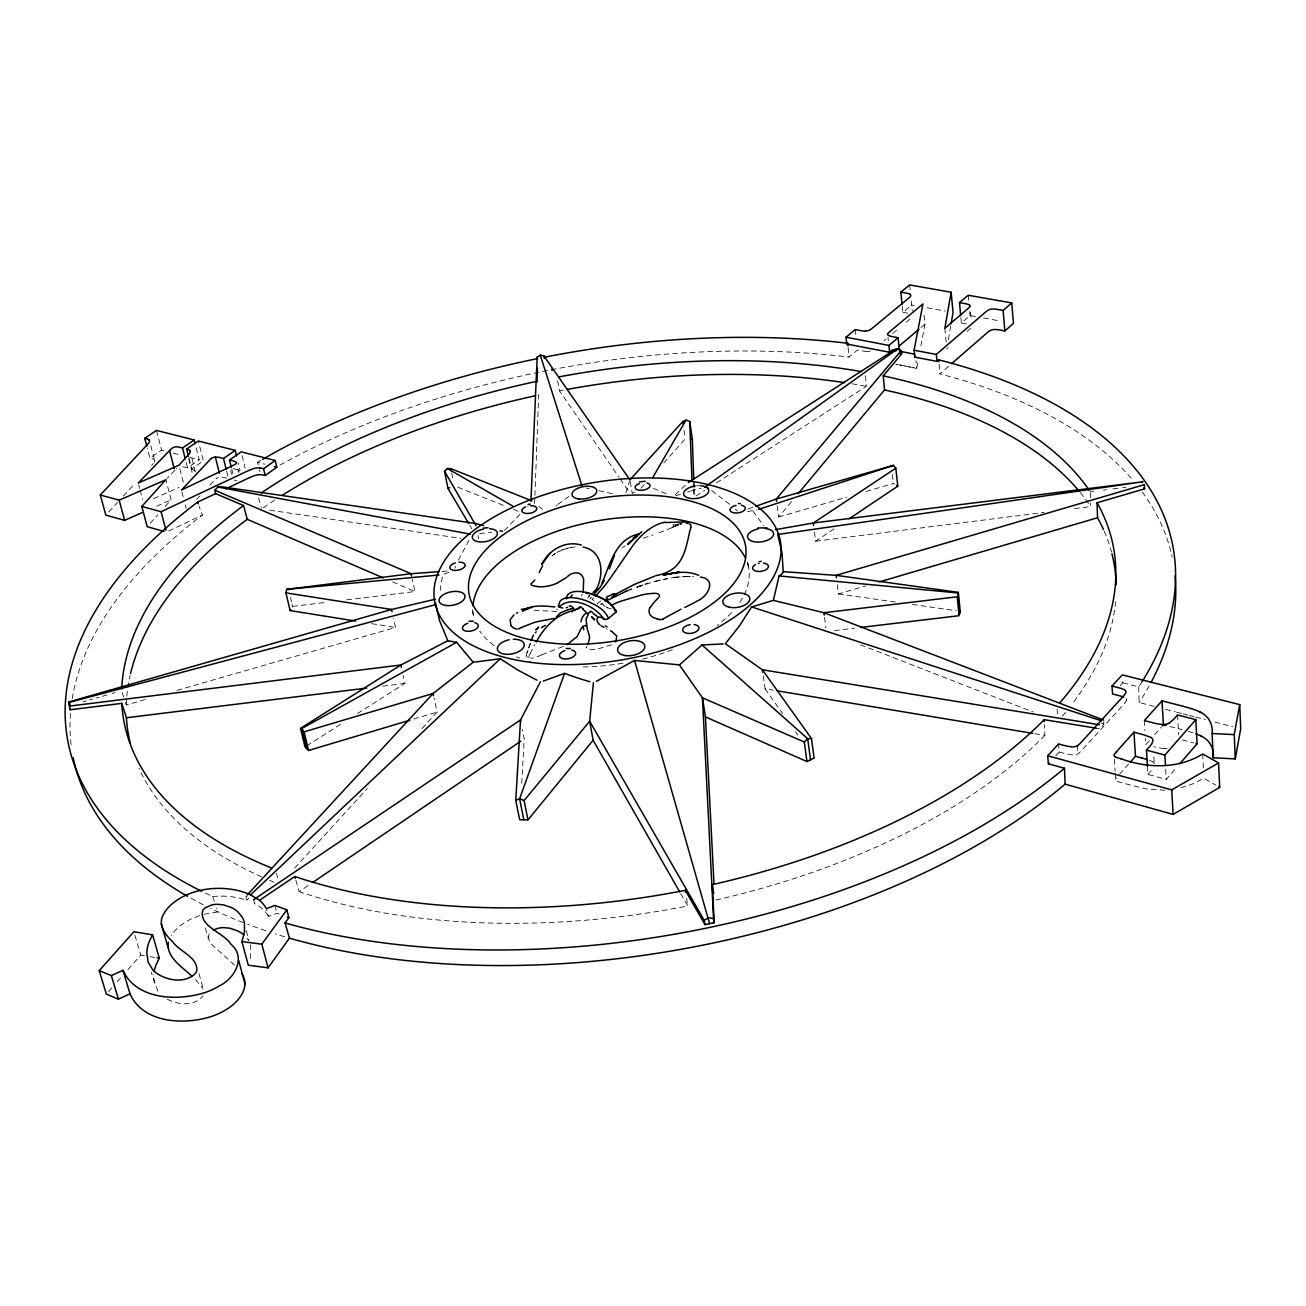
<?xml version="1.0" encoding="UTF-8"?>
<svg xmlns="http://www.w3.org/2000/svg" width="1306" height="1306" viewBox="0 0 1306 1306"><rect width="100%" height="100%" fill="white"/><g stroke="black" fill="none" stroke-linecap="round" stroke-linejoin="round"><path stroke-width="0.75" stroke-dasharray="5 3.75" d="M534.578 503.447L534.84 497.406M534.921 495.398L538.774 392.371M521.714 783.29L524.228 738.853L522.384 729.417M195.214 471.841L191.345 456.072M948.401 339.625L950.735 325.945M250.23 958.506L250.801 947.177A56.338 33.107 -16.9 0 0 250.246 944.744M917.759 362.758L916.698 368.423A558.658 296.674 -9.7 0 0 895.622 364.178M920.893 346.008L924.991 324.198L923.979 314.06M530.465 643.287L528.244 649.702M530.236 643.058L526.873 653L528.097 650.062M625.9 492.982L629.427 481.571M586.312 647.515L586.329 647.466A5.11 2.726 -10.1 0 0 586.198 648.005M454.961 568.159L455.631 566.526M586.394 647.335L586.835 646.437M1115.732 779.111L1116.418 777.984M458.455 560.111L470.307 537.745M530.105 653.653L534.807 644.593M154.369 462.046L154.549 461.704A5.632 2.53 -13.9 0 0 154.647 461.426A7.967 3.575 -13.9 0 0 153.994 459.614L153.226 459.108A25.255 11.362 -14.1 0 0 149.863 458.047M292.234 607.061L292.103 604.221M777.201 505.814L778.702 517.029L791.616 501.537M1147.452 766.295L1147.941 774.376L1166.274 779.388L1175.988 768.157M1147.941 774.376L1151.125 770.736A48.453 27.867 -3 0 0 1152.545 768.989M108.529 991.662L112.871 986.716M117.213 981.802L121.523 976.904M127.955 969.591L140.722 955.094L133.881 931.749M1119.552 774.262L1129.135 763.439M1149.166 740.845L1145.852 744.583L1145.476 738.576M1154.651 734.641L1161.214 727.246M150.239 523.298L157.748 514.858M165.209 506.483L171.119 499.839L165.911 479.71M640.936 488.346L644.984 483.84M663.823 462.846L685.34 438.849L687.315 438.832M1103.799 721.614C1104.452 725.059 1099.93 730.266 1096.24 728.193M504.41 530.497L519.951 514.368M294.732 867.984L367.264 788.53M422.018 728.568L437.086 712.08L434.098 698.139M174.906 470.225L166.988 478.535M108.757 511.919L117.507 502.418M123.286 496.149L134.73 483.71M221.759 896.063A73.511 42.853 -16.7 0 1 246.85 900.373L248.728 898.365M1055.852 755.652L1059.231 751.962L1058.595 743.93M1120.254 685.585L1122.817 682.809L1122.556 678.859M196.684 499.463L200.014 495.872M209.94 485.179L214.037 480.771A39.849 18.447 -13.1 0 1 215.947 478.861L216.437 478.486M590.426 598.426L591.259 597.544L589.773 599.079M970.701 328.165L970.489 328.377A63.423 28.454 -6.5 0 1 968.758 329.945L966.048 332.295M589.284 596.401L587.7 597.919M675.316 494.599L685.585 485.081M592.026 599.389L593.691 597.87M1131.143 478.127A558.658 296.674 -9.7 0 0 939.863 373.908L948.76 366.153M946.817 348.865L948.205 347.674M960.873 317.44L961.379 322.99L970.064 315.562L975.435 316.525M921.024 327.545L924.991 324.198M883.738 340.964L886.007 339.07M892.749 333.438L899.442 327.822M906.119 322.256L910.543 318.55M279.925 465.067A558.658 296.674 -9.7 0 1 849.014 357.077L857.569 349.975L861.993 350.841A32.16 14.562 -6.8 0 0 865.209 351.363L866.988 351.494M902.266 306.273L902.903 312.297L911.686 305.016L914.249 305.473M597.593 603.388L600.744 600.907M551.867 555.932L553.156 554.968M555.981 505.781L556.813 505.144M557.662 504.524L569.514 496.068M553.434 554.772L555.36 553.466M237.888 471.907L240.059 470.372L238.296 463.091M552.895 555.148L555.083 553.646M182.873 466.764L183.624 466.911A51.326 23.459 -14 0 1 184.93 467.205L187.574 467.858L199.214 459.826L196.047 447.207M188.929 458.08L191.672 468.936L203.328 460.887L198.349 441.02M621.983 547.932L625.394 545.777M295.874 880.309L299.205 891.639L310.959 883.656M163.887 450.717L161.569 450.113L149.896 458.014L147.317 448.154M814.471 532.13L815.63 541.206L834.077 528.865M696.082 496.002L704.603 490.517M716.521 482.845L866.368 386.298L865.47 375.801M306.714 745.873L342.27 723.246M357.518 713.549L404.925 683.381L403.162 675.349M602.474 603.16L600.695 604.303A3.281 2.09 49.7 0 1 603.372 604.809M1059.231 751.962L1062.757 752.925A82.539 46.33 -3.2 0 0 1066.741 753.954L1071.932 754.884A7.167 4.098 -3.5 0 0 1078.087 753.807L1079.393 752.762A70.785 40.274 -4.3 0 0 1081.792 750.346L1123.111 705.011A64.484 35.85 -3.8 0 0 1125.086 702.677L1126.36 700.555A5.175 2.89 -3 0 0 1126.441 700.196L1126.262 697.551M611.535 644.789L596.76 649.294A20.096 10.677 -10 0 1 591.667 649.539L591.455 649.523A14.546 7.738 -10 0 1 589.186 649.311A7.444 3.967 -10.1 0 1 587.961 649.033L586.965 648.739M556.813 552.569L558.037 551.867M558.348 551.703L565.971 548.487L574.265 546.888M168.719 531.02L202.414 515.021L199.067 506.206M672.166 527.64L674.957 526.367A50.836 25.859 -8.6 0 1 677.847 525.143L678.842 524.767A13.158 6.628 -8.8 0 1 681.063 524.049M671.757 527.82L655.775 534.056M153.733 498.631L179.036 487.497M156.671 506.222L171.119 499.839M541.941 654.779L556.242 649.115M541.663 654.91L537.762 656.543A16.276 8.636 -10.9 0 1 533.485 657.963A6.383 3.396 -10.8 0 1 530.726 658.142L530.399 658.11M563.294 646.421L556.829 648.919M677.847 525.143L678.728 524.816M279.19 914.102L276.97 913.269L268.465 916.551L266.408 908.715M636.495 587.325L647.923 583.064L637.263 587.014M448.905 572.306L442.93 574.64A209.27 161.52 -29.7 0 0 439.91 592.842M678.842 524.767L671.366 527.461L681.373 523.935M199.671 915.555L191.182 919A41.057 23.932 -16.6 0 0 183.689 923.309A43.98 25.663 -16.6 0 0 177.796 927.897A40.78 23.786 -16.6 0 0 171.168 935.782M562.657 549.646L575.064 546.822M747.93 509.062L754.395 506.777M636.969 587.161L638.846 586.508M637.426 586.998L655.383 581.235M639.32 586.345L641.197 585.692M643.401 538.105L653.131 534.921M675.675 495.823L680.557 494.239M747.554 511.511L756.647 510.009M687.658 492.035L689.976 491.334M413.724 719.051L437.086 712.08M690.743 491.105L701.142 488.134M778.702 517.029L846.712 497.145M866.139 491.464L893.353 483.498L894.594 484.248M837.277 584.647L838.436 593.92L865.698 585.904M125.409 702.318L126.274 704.979L147.725 698.792M176.996 690.368L395.489 627.484L393.53 618.489M83.078 701.795L86.31 700.881M89.526 699.951L92.742 699.037M95.958 698.106L99.174 697.192M102.374 696.261L108.806 694.417M112.006 693.502L115.222 692.588M654.208 581.578L674.794 577.285M655.775 581.137L666.991 578.509M1180.82 787.812L1192.166 784.155L1203.887 778.343L1215.723 785.135M204.03 914.233L217.988 911.898L216.665 908.062M682.352 523.233L672.982 525.159L678.908 523.951M247.193 896.243L245.969 896.406L246.932 900.324M1090.265 491.725L1093.497 491.317M1103.244 490.093L1106.476 489.668M1112.973 488.852L1119.471 488.036M1122.719 487.628L1125.968 487.22M815.63 541.206L1044.163 512.425M1074.512 508.605L1090.69 506.565L1090.575 502.859M382.723 686.123L404.925 683.381M292.626 606.425L326.712 602.278M346.759 599.829L414.933 591.536L412.321 579.309M673.57 577.448L685.111 576.403M479.612 533.534L491.84 532.228M675.218 577.236L693.633 576.338M834.403 630.553L854.499 628.17M556.715 611.469L533.991 610.277M499.578 531.558L502.777 531.313M442.065 571.44L447.305 571.048M556.715 609.249L557.564 609.2M1164.968 790.228L1145.95 788.922L1122.736 783.045A41.319 23.753 -2.5 0 1 1117.773 781.494L1117.071 781.135A4.391 2.547 -2.7 0 1 1116.597 780.841A4.196 2.432 -2.7 0 1 1115.585 779.356L1115.259 773.315M685.519 576.387L693.225 576.321M838.436 593.92L896.324 602.164M912.29 604.449L956.221 610.702M269.656 510.156L460.953 538.382M371.639 623.648L395.489 627.484M763.226 675.741L765.087 688.817L773.136 690.156M1034.825 733.694L1044.882 735.376L1044.425 724.585M140.722 955.094L144.199 955.665M150.01 956.645L154.663 957.412M927.097 307.792L945.234 311.073M983.532 317.995L999.808 320.933M902.903 312.297L907.703 313.179M961.379 322.99L966.522 323.937M896.308 364.309L916.698 368.423L915.93 360.521M586.312 488.118L589.202 488.673M598.866 490.648L614.065 494.141M258.18 464.854L257.494 462.308L264.726 464.152M1122.817 682.809L1138.75 686.874A561.058 295.499 -9.7 0 0 1142.13 681.618M173.241 453.133L180.293 454.945M189.729 457.378L199.214 459.826M233.121 468.593L240.059 470.372M1138.75 686.874L1139.126 702.514L1154.716 706.546M1165.687 709.37L1175.122 711.803M1176.706 712.211L1181.44 713.435M1183.024 713.843L1187.774 715.084M1189.358 715.492L1194.125 716.716M1195.725 717.125L1205.291 719.59M1214.89 722.071L1232.603 726.658M226.885 478.127L225.334 477.718A36.111 16.7 -13.6 0 0 224.142 477.441L220.322 477.049A4.555 2.09 -13.4 0 0 216.388 478.469M234.443 480.102L236.664 480.69M1170.045 726.528L1182.077 729.662M1182.273 739.898L1193.635 742.885M611.273 608.841L607.372 607.796A44.257 23.377 -9.5 0 1 607.829 607.372M499.676 530.122L502.728 530.954M191.672 468.936L195.116 471.009M1149.378 760.272L1152.398 761.594M1101.007 722.969L1103.978 724.112M653.343 488.428L668.688 494.762M860.491 644.805L1033.079 711.982M457.949 487.269L506.173 506.45M513.585 509.389L519.151 511.609M392.567 581.905L414.933 591.536M167.397 999.253C176.653 1004.085 188.488 1005.849 197.908 1000.478A11.885 7.085 -17.3 0 0 200.275 998.796L201.336 997.784A13.076 7.787 -17.3 0 0 202.92 995.678M606.131 628.529L607.241 629.084M711.754 490.615L730.038 504.606M538.725 506.32L543.72 510.287M234.623 965.052L210.021 943.014L204.291 924.86M735.474 509.307L737.384 511.021M603.274 605.037L603.421 605.168A5.355 3.428 49.7 0 0 605.119 606.376M195.606 979.582L203.099 988.789M753.056 511.185L763.749 525.845M765.087 688.817L782.588 713.549M795.436 731.687L797.77 734.984M557.629 380.666L559.49 390.821L619.109 477.376M620.252 479.041L629.427 492.346M247.095 938.426L248.369 940.385M157.846 991.221L151.169 972.235M469.736 525.257L471.809 528.767M680.687 893.647L687.74 905.989A500.165 264.922 -9.7 0 1 299.205 891.639M205.287 893.059A561.058 295.499 -9.7 0 0 212.682 896.536L214.331 901.352M122.209 692.523L123.662 696.98M276.415 873.224L278.325 879.803M198.969 973.639L203.573 990.03M258.572 497.88L260.906 506.401M261.135 507.267L261.363 508.116M259.535 469.915L259.976 471.597M246.295 930.754L248.907 940.532M138.714 484.836L139.677 488.493M140.166 490.321L142.583 499.463M253.576 899.703L254.605 903.605A70.263 40.976 -16.7 0 1 268.514 916.534M274.929 905.417L276.97 913.269M150.778 445.673L154.63 460.463M156.475 430.425L161.569 450.113M179.885 468.887L183.607 483.449M181.909 491.905L183.313 497.423M185.207 504.785L186.154 508.458M186.187 462.438L187.574 467.858M188.75 459.026L192.439 473.556M231.75 469.148L233.105 474.617M230.721 470.601L231.619 474.258M226.64 471.237L227.995 476.706M238.035 469.148L238.851 472.494M242.083 455.516L245.169 468.283M290.52 597.593L291.581 602.017M472.217 609.69L473.686 617.052A139.66 72.336 -9.7 0 1 472.935 611.486M451.664 472.919L452.741 478.29M477.996 535.574L478.633 538.872M747.685 562.608L748.681 568.192L747.652 562.298M630.308 481.718L632.218 493.439M154.337 983.108L153.667 977.051A75.324 44.567 -16.6 0 1 153.83 973.982M686.515 898.169L687.74 905.989M684.034 430.229L685.34 438.849M693.208 489.375L694.221 496.002M824.559 617.428L825.898 628.006M855.234 329.618L856.083 337.03M892.357 474.535L893.353 483.498M887.966 337.421L888.341 340.85M909.613 284.92L910.233 290.944M911.294 300.984L912.323 311.057M944.826 328.328L946.279 343.266M848.133 347.592L849.014 357.077M970.472 312.33L971.093 319.121M968.219 295.254L968.774 301.343M969.689 311.497L970.064 315.562M1077.45 745.742L1078.07 753.791M939.128 364.26L939.863 373.908M1114.279 759.194L1115.112 771.307M1144.366 720.553L1144.987 730.56M1153.9 756.925L1154.373 764.957M1165.687 769.25L1166.274 779.388M1177.571 714.937L1178.665 734.984M1202.695 753.97L1203.397 768.189M1057.142 708.946L1057.419 714.79M694.09 489.064L694.384 497.096M208.046 938.492L209.172 933.725A12.064 7.036 -16.4 0 1 210.527 932.043M1090.281 492.656L1090.445 498.223M1149.117 685.944A558.658 296.674 -9.7 0 1 1139.126 702.514M284.61 936.745A558.658 296.674 -9.7 0 1 275.093 933.823M265.771 930.77A558.658 296.674 -9.7 0 1 247.683 924.322M243.291 922.624A558.658 296.674 -9.7 0 1 210.511 908.356M203.214 904.732A558.658 296.674 -9.7 0 1 187.476 896.243M71.095 744.583A558.658 296.674 -9.7 0 1 70.589 712.08M72.238 698.677A558.658 296.674 -9.7 0 1 202.414 515.021M1142.26 491.987A558.658 296.674 -9.7 0 1 1172.2 557.074M592.597 599.585A3.64 2.318 49.9 0 1 593.92 600.711M597.479 603.666A3.853 2.449 49.8 0 1 597.903 604.009M530.04 653.604A20.733 12.097 -74.1 0 0 529.305 655.302L528.946 656.575A3.412 1.992 -74 0 0 528.718 657.898M606.033 606.8A3.575 2.285 49.6 0 1 607.388 607.763M527.379 657.179A6.383 3.396 -10.8 0 1 526.4 655.906M526.334 655.922A16.325 8.685 -10.7 0 1 526.808 653.392M632.594 493.113A210.07 56.942 -31.5 0 1 635.14 491.938M1115.569 601.593A500.165 264.922 -9.7 0 1 1071.638 704.669M1065.516 712.423A500.165 264.922 -9.7 0 1 1061.696 717.01M1044.882 735.376A500.165 264.922 -9.7 0 1 714.839 900.258M274.146 882.268A500.165 264.922 -9.7 0 1 268.693 879.983M261.559 876.865A500.165 264.922 -9.7 0 1 138.926 768.255M126.274 704.979A500.165 264.922 -9.7 0 1 130.127 675.365M263.224 507.838A500.165 264.922 -9.7 0 1 274.75 500.116M559.49 390.821A500.165 264.922 -9.7 0 1 563.245 390.119M851.904 383.784A500.165 264.922 -9.7 0 1 866.368 386.298M1080.307 492.591A500.165 264.922 -9.7 0 1 1090.69 506.565M1104.19 531.15A500.165 264.922 -9.7 0 1 1111.488 552.063M747.865 564.535A139.66 72.336 -9.7 0 1 738.543 604.156M731.605 612.547A139.66 72.336 -9.7 0 1 717.141 625.46M672.329 649.735A139.66 72.336 -9.7 0 1 641.36 659.399M622.978 663.203A139.66 72.336 -9.7 0 1 579.978 666.974M519.559 658.061A139.66 72.336 -9.7 0 1 516.409 656.934M494.174 645.458A139.66 72.336 -9.7 0 1 479.775 631.092M582.264 594.132A43.212 22.267 -10.6 0 1 581.48 595.781M257.494 462.308A561.058 295.499 -9.7 0 1 260.89 460.332M1126.05 698.694A6.661 3.706 -3.1 0 1 1126.441 700.196M212.682 896.52A63.929 37.188 -16.6 0 1 221.71 896.161M153.357 463.434A66.116 29.352 -14.3 0 1 151.643 465.377M176.294 468.789A29.989 13.664 -13.5 0 1 176.62 468.479M870.318 351.004A5.665 2.579 -6.9 0 1 867.445 351.526M1152.496 761.561A9.011 5.191 -2.4 0 1 1154.243 763.961M1167.221 748.371A8.571 4.881 -2.2 0 1 1164.087 748.599M1164.087 748.616A8.522 4.849 -2.2 0 1 1163.173 748.567L1156.496 747.375A92.742 51.554 -2.1 0 1 1153.802 746.706M1188.346 731.409A75.634 43.653 -2.3 0 1 1193.88 733.139M696.539 485.799A12.717 6.269 -8.7 0 1 699.053 485.685M527.542 506.206A7.575 3.706 -10.5 0 1 528.261 506.042"/><path stroke-width="1.5" d="M271.615 868A502.369 263.894 -9.7 0 1 121.768 703.363L70.116 709.762L70.132 708.57M562.739 608.09L559.556 607.225A3.134 1.633 -10.4 0 1 558.919 604.988C559.376 596.467 570.983 597.168 577.04 598.262A61.741 38.723 49.3 0 1 585.725 600.597C594.622 604.139 604.743 609.02 608.498 618.44A3.167 1.665 -9.9 0 1 604.107 619.322C597.217 613.608 595.226 619.893 598.621 623.664M536.995 382.185L537.419 368.243M629.933 479.906L543.851 355.836L540.276 355.15L537.174 357.175L530.938 501.08M593.414 682.695L589.659 721.239L593.12 740.257L527.967 819.89L519.641 819.662L515.756 800.3L520.523 719.949L540.423 681.83M1123.731 697.11L1122.98 696.833A41.09 23.149 -3.3 0 0 1118.687 695.576L1112.549 693.976L1112.01 686.042L1122.295 674.892L1239.72 704.62L1240.7 728.748L1235.264 758.9L1213.241 757.79L1212.099 733.531C1213.323 724.683 1208.344 715.574 1200.067 712.096M1213.241 757.79C1214.449 748.909 1209.552 739.735 1201.259 736.192M581.007 621.754C581.252 618.424 584.664 611.959 587.978 613.412M241.659 973.378C251.144 987.124 238.116 1002.796 226.216 1009.538A43.131 25.728 -17.1 0 1 213.025 1015.937C185.893 1025.259 143.399 1024.002 130.012 993.866L123.009 970.325L111.337 975.582L99.223 970.636L133.881 931.749L152.573 934.802L159.332 958.196L156.181 964.595A75.324 44.567 -16.6 0 0 154.288 970.88M1121.103 758.802C1147.452 768.418 1178.241 769.169 1202.695 753.97L1218.58 762.933L1219.69 787.404L1173.115 814.422L1065.141 784.139A558.658 296.674 -9.7 0 1 289.426 938.149L268.073 967.844L248.271 965.183L241.92 941.577L244.467 931.88L244.516 923.668A56.631 32.879 -16.8 0 0 242.1 916.926L237.594 911.523A49.693 28.863 -16.7 0 0 231.129 907.409L223.375 904.813L216.6 904.291A19.296 11.15 -16.3 0 0 211.801 904.911L204.977 907.899A12.129 6.987 -16.3 0 0 202.74 910.396C198.43 926.591 224.126 932.713 230.982 944.271C246.508 957.249 234.639 978.586 219.62 985.72A43.359 25.565 -17 0 1 206.348 992.103C179.183 1001.327 136.559 1000.461 123.009 970.325M957.592 593.25L958.343 592.369L960.204 611.273L959.437 614.326M777.674 534.252L782.033 553.075L783.257 572.126A207.311 32.275 3.3 0 1 779.078 575.946L773.364 600.368L751.619 606.931L739.425 625.933L725.336 643.727L762.378 669.782L811.483 738.559L814.095 758.084L806.961 761.545L705.42 716.912L702.432 697.812L679.381 664.901L634.536 660.444L596.303 681.373M951.127 323.676L953.053 312.477L951.143 292.25L909.613 284.92L900.797 292.185L902.054 304.249M951.143 292.25L944.826 328.328L966.897 309.506A55.146 24.439 -6.5 0 0 969.052 307.547L969.868 306.42M1235.264 758.9L1234.235 734.592L1239.72 704.62M1142.13 681.618A561.058 295.499 -9.7 0 0 938.785 359.852L937.006 361.387L914.82 357.126L915.049 355.918M914.82 357.126L914.102 350.22L922.95 303.923L890.643 330.891A51.081 23.214 -6.3 0 0 888.455 332.834L887.688 333.781A3.396 1.535 -6.7 0 0 887.574 334.091M168.36 942.41C165.862 957.51 183.036 967.322 191.835 976.219M570.738 597.25L572.24 594.834M690.858 527.771L690.711 528.293A50.052 25.124 -9.3 0 1 690.058 530.056C685.16 551.328 683.087 570.559 656.232 575.571M581.431 627.908L577.056 636.675L567.196 644.527M355.738 621.101L290.144 610.571L285.9 592.859L286.798 589.332L411.129 573.726L439.11 571.653M531.085 640.544L533.452 635.059M959.649 613.494L957.706 592.94L779.078 575.946M609.38 568.894L614.457 555.132M435.535 603.045L439.469 620.497L447.827 640.756L456.627 642.307L473.213 662.256L500.263 658.763L518.041 670.174L536.913 680.181M589.92 681.732A206.56 134.404 18.4 0 1 564.567 673.374L519.608 798.831L523.804 819.776M595.046 591.683L594.932 591.945A16.145 8.375 -9.8 0 0 594.769 592.402M601.952 583.08C610.49 563.849 615.012 539.117 639.32 533.762M659.481 596.189C659.318 591.798 651.939 593.708 647.907 593.806A44.894 23.688 -9.3 0 0 641.458 595.03L620.595 601.299A44.257 23.377 -9.5 0 0 611.273 605.38M595.144 591.471C604.254 576.583 604.139 550.903 582.998 547.067M539.215 572.583L540.015 570.869M540.406 570.053L541.353 568.126M587.929 644.544L589.528 638.291A45.808 24.275 -10.7 0 0 589.235 635.189L587.586 630.047M650.257 607.404L654.208 602.115M556.209 617.118L560.552 612.759L567.898 609.837M152.573 934.802L149.39 941.169A75.715 44.273 -16.4 0 0 146.827 953.56L148.296 962.457L152.835 969.917A54.085 31.605 -16.7 0 0 160.556 975.615C169.878 980.414 181.73 982.096 191.198 976.757A11.95 7.036 -17.2 0 0 193.582 975.092L194.659 974.08A13.142 7.738 -17.2 0 0 196.765 970.897C198.43 957.282 178.938 951.274 173.012 942.067C165.47 935.21 157.014 924.093 163.772 913.857A40.992 23.622 -16.4 0 1 171.217 904.65A44.208 25.5 -16.4 0 1 177.159 900.079A41.27 23.786 -16.4 0 1 184.701 895.785C201.761 887.688 221.726 886.399 239.929 891.002A85.07 49.481 -16.8 0 1 249.74 894.447L258.637 899.671A68.924 40.045 -16.6 0 1 264.922 906.217L266.408 908.715L274.929 905.417L286.83 909.858L288.855 917.71L285.067 922.934L289.426 938.149M541.745 567.424L542.61 565.906M569.318 606.408L569.4 606.262A4.718 2.971 50 0 1 569.694 605.821L571.44 606.147L574.722 609.804M604.417 580.484L600.254 586.998M536.293 641.964C543.459 628.513 554.43 616.22 569.432 611.763M652.706 477.653L686.009 420.108L689.731 421.495L692.327 438.783L693.747 479.008M290.144 610.571L290.765 609.527M589.3 612.498L590.9 611.224L592.859 612.775A4.963 3.151 49.7 0 0 594.752 614.734L595.161 614.848A4.391 2.792 49.7 0 1 597.724 617.297M616.122 640.528L616.726 635.989L611.812 631.533M617.656 567.62L633.051 545.271A82.278 45.465 -75.2 0 1 664.934 522.204M616.938 568.681L610.343 578.183A179.412 105.949 -76.8 0 1 603.437 587.292L595.356 596.271M268.073 967.844L261.82 944.189L286.83 909.858M541.712 564.616C548.487 550.055 565.498 540.129 581.301 545.092M542.039 564.176L549.973 553.32M600.009 587.341L599.274 588.32M615.779 641.034L615.11 641.866M595.095 592.859L594.214 594.018M658.844 597.185L656.738 599.519M435.42 599.193L391.555 609.478L69.136 701.877L70.116 709.762M598.964 588.745L598.475 589.381A7.379 3.804 -10 0 1 597.887 589.969L596.434 591.34M527.967 819.89L524.114 800.529L589.659 721.239L704.326 920.55L704.995 924.632L708.456 923.897M798.064 493.782L884.537 389.955L883.231 375.867L901.597 353.991C902.642 350.334 898.234 347.298 895.198 349.388L688.36 482.518M901.238 350.547L776.286 499.055L755.701 506.32M534.84 580.027L532.032 582.933A14.676 7.526 -10.5 0 0 531.379 583.651M1179.857 763.684L1197.063 743.8L1195.839 719.655L1177.571 714.937L1174.829 718.039A82.327 45.955 -3.3 0 1 1173.457 719.524L1169.197 723.1A6.905 3.885 -2.4 0 1 1168.56 723.442M1165.458 765.202L1164.87 755.08L1195.839 719.655M1147.452 766.295L1146.456 750.134L1149.655 746.526A41.825 23.786 -3 0 0 1151.892 743.62L1152.92 740.78A9.06 5.159 -2.6 0 0 1151.027 737.4M188.717 454.325L188.162 454.978A10.138 4.571 -13.5 0 0 187.835 455.402L178.955 465.246L138.224 483.024L170.253 449.868A35.327 15.901 -13.4 0 1 171.657 448.464L172.066 448.138A4.081 1.828 -13.6 0 1 177.338 446.897L178.024 446.93A41.792 18.823 -13.9 0 1 179.869 447.321L182.513 447.974L194.235 439.991L195.149 443.599M1130.196 762.247L1135.469 756.288L1133.935 732.193L1140.252 733.874A129.996 76.45 -3.2 0 1 1144.187 734.952L1150.945 737.433M1162.307 726.005L1163.401 724.781L1162.014 700.849L1183.481 706.35M1116.516 751.652L1133.935 732.193M1162.014 700.849L1144.366 720.553L1151.386 722.381A82.327 45.351 -2.2 0 0 1156.692 723.671L1161.785 724.471A8.554 4.816 -2.4 0 0 1163.124 724.52A8.62 4.849 -2.4 0 0 1168.609 723.475M164.034 531.428L147.203 526.71L141.815 506.418L165.911 479.71L119.172 500.182L100.317 494.99L146.468 445.575A54.656 23.998 -14.2 0 0 148.819 442.897L149.39 441.934A5.665 2.498 -13.8 0 0 149.537 441.542A7.999 3.543 -13.8 0 0 148.851 439.877M629.982 479.759L682.728 421.577L686.009 420.108M1065.141 784.139L1064.472 768.255L1048.359 763.798L1049.044 763.047M247.161 895.051L433.102 693.486L473.213 662.256M1048.359 763.798L1047.69 755.75L1058.595 743.93L1062.105 744.893A72.94 40.878 -3.3 0 0 1067.492 746.232L1071.312 746.836A7.379 4.212 -3.5 0 0 1072.487 746.885A7.15 4.081 -3.5 0 0 1077.466 745.742M593.104 592.451L595.748 589.773M535.346 632.724L536.162 631.908M383.246 577.889L247.242 519.298L243.553 505.536L215.637 493.635L214.788 490.24L217.841 487.04L221.987 486.844L475.596 523.461L483.661 525.698M654.747 601.56L656.396 599.878M631.647 540.651L627.843 544.422L637.491 535.15L633.1 538.464L636.397 536.701M588.81 613.2L586.019 619.109L587.374 629.476M806.961 761.545L804.316 742.02L807.696 738.69L811.483 738.559M723.197 643.94L701.991 644.968L679.381 664.901M627.843 544.422L641.768 531.656M468.707 523.51L447.974 488.411L444.513 471.237L447.37 468.511L450.799 468.609L531.787 500.802M250.768 894.659L500.263 658.763M595.454 592.304L596.156 591.634L594.703 592.679M988.985 331.3L990.372 330.418A4.13 1.861 -5.7 0 1 990.944 330.173A5.485 2.481 -5.7 0 1 994.241 329.52A5.24 2.367 -5.7 0 1 994.78 329.487L997.049 329.602A25.581 11.656 -5.8 0 1 999.955 330.043L1004.853 330.94L1013.456 323.398L1011.758 302.927L968.219 295.254L959.486 302.633L960.694 315.595M951.715 363.59L986.569 333.259A50.934 23.214 -5.3 0 1 988.968 331.3M914.102 350.22L936.32 354.448L984.757 312.754A58.672 26.414 -5.3 0 1 986.634 311.22L988.593 309.946A4.147 1.845 -5.8 0 1 988.968 309.767A5.518 2.465 -5.8 0 1 992.462 309.032L994.568 309.049A23.051 10.366 -5.8 0 1 998.192 309.555L1003.122 310.42L1011.758 302.927M608.498 618.44L615.877 612.139A3.167 1.649 -9.8 0 0 615.175 609.886C610.653 600.956 599.993 597.022 591.079 594.083M865.388 331.087A4.375 1.975 -7 0 1 864.686 331.104L863.56 331.038A28.667 12.815 -6.9 0 1 859.707 330.451L855.234 329.618L846.01 337.209L846.794 344.033L889.664 352.277L892.488 349.894L896.716 350.661M898.936 346.188L919.032 329.226M846.01 337.209L888.913 345.404L898.071 337.699L899.459 350.775M846.794 344.033L847.725 343.266L847.969 345.861M513.911 614.881L510.156 619.697L510.826 625.182M211.458 458.439L210.609 459.141A46.722 21.386 -13 0 0 209.042 460.708L181.436 490.06L232.99 465.442A41.955 18.937 -13.3 0 0 234.705 464.593L235.325 464.25A2.775 1.273 -13.2 0 0 235.717 463.989A3.526 1.616 -13.2 0 0 236.288 462.21L234.166 461.23A30.185 13.811 -13.4 0 0 232.746 460.838L229.513 460.006L231.309 467.319M612.465 596.679L615.289 594.573A7.428 3.869 -9.6 0 1 616.04 594.018L634.373 584.419L655.09 575.995M704.718 487.171L898.071 348.555M567.245 576.828C571.261 572.632 579.456 570.444 582.623 576.713A43.686 22.431 -10.6 0 1 583.684 579.815L583.162 591.34A43.212 22.267 -10.6 0 1 582.917 592.271M229.513 460.006L241.202 451.876L275.24 460.479L276.823 467.238L265.183 475.498L263.567 468.723A29.271 13.533 -13.2 0 0 260.09 468.021M566.265 577.513L565.302 578.199M263.567 468.723L275.24 460.479M211.392 458.422A4.587 2.073 -13.3 0 1 215.359 457.018L218.445 457.231A31.622 14.415 -13.5 0 1 220.388 457.671L223.506 458.471L235.194 450.358L236.517 455.81M522.302 610.979C531.82 604.319 544.031 605.984 554.919 606.915M188.472 456.267L186.627 449.019L198.349 441.02L235.194 450.358M312.64 882.513L520.882 741.122M564.796 578.542L557.597 582.77M259.665 900.193L294.764 876.506A502.369 263.894 -9.7 0 0 685.291 890.333L704.995 924.632M253.576 899.703L520.523 719.949L520.768 721.124M146.794 446.179L144.737 438.294L156.475 430.425L194.235 439.991M849.161 518.76L897.793 486.191L895.818 468.201L893.435 465.393L776.286 499.055L776.597 501.308M895.818 468.201L813.312 523.004L775.356 529.648M541.5 627.647L545.32 625.329M409.823 720.226L308.591 750.46L305.016 746.95L300.494 728.373L400.893 664.999L447.827 640.756M605.364 601.348L626.358 591.112M1077.45 745.742L1079.376 744.159A84.694 47.914 -4.5 0 0 1081.188 742.298L1122.589 697.029A56.566 31.344 -3.8 0 0 1125.054 694.09L1125.837 692.604A5.191 2.873 -3.1 0 0 1125.935 692.082A6.661 3.706 -3.1 0 0 1124.76 689.96A5.012 2.775 -3.1 0 0 1124.352 689.699L1121.56 688.572A46.787 26.283 -3.3 0 0 1118.165 687.609M704.326 920.55C707.068 917.057 716.015 916.632 713.925 922.738M606.294 597.234L612.302 594.475M1047.69 755.75L1171.727 789.885L1218.58 762.933M308.591 750.46L304.069 731.866L301.719 728.568L456.627 642.307M574.444 610.473L574.901 609.853M516.507 613.216L517.682 612.612M572.681 611.42L571.832 611.861M521.355 627.517L533.468 622.733A45.841 24.292 -10.6 0 1 539.019 621.297L554.005 618.473M521.094 627.647L519.233 628.545M213.237 929.986L218.184 928.24A19.182 11.215 -16.5 0 1 222.951 927.619L229.693 928.158L237.431 930.786A49.432 29.042 -16.8 0 1 243.879 934.933M522.498 611.11L528.391 608.727M201.663 891.28A561.058 295.499 -9.7 0 1 197.532 502.173L215.637 493.635M225.873 488.803L247.063 478.796A70.508 33.205 -12.9 0 1 252.401 476.396L254.474 475.629A7.869 3.64 -13 0 1 255.405 475.335A8.701 4.032 -13 0 1 259.584 474.649A6.252 2.89 -13 0 1 260.139 474.666L262.408 474.894A32.585 15.15 -13.2 0 1 265.183 475.498M141.815 506.418L161.111 511.723L245.43 472.037A80.352 37.76 -12.9 0 1 249.773 470.062L252.842 468.87A7.885 3.624 -13 0 1 253.478 468.658A8.718 4.016 -13 0 1 257.69 467.907A6.269 2.89 -13 0 1 258.506 467.907L260.09 468.038M615.599 595.748L613.004 596.924M684.85 607.437L694.155 602.752A49.693 25.794 -9.1 0 0 696.898 601.103C707.477 597.381 717.549 579.293 700.506 577.056M99.223 970.636L106.357 994.127L118.422 999.139L130.012 993.866M680.883 609.216L664.101 618.342A15.068 7.934 -9.3 0 1 663.187 618.93M100.317 494.99L105.819 515.103L124.625 520.376L142.142 512.638M447.974 488.411L449.737 487.677M519.037 628.627L518.988 628.643A5.012 2.628 -10.9 0 1 517.829 629.051M564.567 673.39L543.231 681.112M626.749 590.965L628.676 590.198M573.024 610.424L570.314 611.437M515.756 800.3L519.608 798.831L524.114 800.529M629.998 589.692L631.386 589.186M573.301 608.4L570.836 608.955M758.443 509.422L893.435 465.393M521.306 609.38L531.803 607.535M1101.48 720.798L751.619 606.931M639.369 481.898L645.164 481.261M568.241 609.722L570.493 609.053M304.069 731.866L433.102 693.486L433.608 695.804M1144.236 484.689L836.118 575.342L783.502 571.702M1059.688 702.971A502.369 263.894 -9.7 0 0 1097.073 502.761L1144.611 488.836L1144.382 485.114M879.346 581.905L1097.53 517.764L1097.073 502.761M435.339 604.711L68.647 702.53L69.642 705.926M612.008 597.299L611.91 597.136A5.224 2.726 -9.7 0 1 612.269 596.842M713.631 922.803L712.488 923.048M711.901 923.162L710.758 923.424M710.186 923.538L709.027 923.783M613.624 594.132L615.714 593.985M664.901 522.514L685.536 521.943A23.573 12.962 -76 0 1 687.429 522.433L687.691 522.661A4.13 2.269 -76.2 0 1 688.278 523.331M664.281 574.852C675.496 572.306 687.772 570.526 698.661 575.342M777.984 534.448L1143.109 481.751L813.312 523.004L813.605 525.29M69.055 706.138L400.893 664.999L401.399 667.317M121.768 703.363L126.437 717.761L366.578 688.115M860.54 627.451L959.061 615.714L957.184 596.793L823.955 612.726L773.364 600.368M528.065 504.361L530.203 504.132M758.019 527.902L767.095 527.902M469.083 621.199L473.36 621.232M483.253 528.146L487.971 527.673M759.113 561.596L761.218 561.4M286.798 589.332L438.963 575.015M566.282 648.478L570.395 648.527M690.352 438.8L692.327 438.783M687.299 523.249L686.319 523.216M1212.099 733.531L1234.235 734.592M659.922 619.517L659.856 619.501A3.755 1.992 -9.2 0 1 660.754 619.615L660.771 619.632M659.742 619.501L659.791 619.501A5.697 3.004 -9.2 0 1 658.779 619.37A10.954 5.779 -9.1 0 1 657.604 619.077M538.137 586.525L536.75 586.378A22.708 11.574 -10.5 0 1 533.909 585.904A10.628 5.436 -10.5 0 1 532.734 585.578A5.518 2.824 -10.6 0 1 532.064 585.268A3.64 1.861 -10.7 0 0 531.428 584.957M738.347 503.447L740.371 503.659M241.92 941.577L261.82 944.189M958.343 592.369L836.118 575.342L836.411 577.676M585.725 592.973L588.924 593.561M285.9 592.859L391.555 609.478L392.045 611.73M1099.456 724.765L762.378 669.782L762.72 672.166M714.202 922.673L712.292 884.635A502.369 263.894 -9.7 0 0 1044.212 719.671L1096.24 728.193M777.168 690.825L1032.801 733.368M156.998 957.804L159.332 958.196M900.797 292.185L906.315 293.164A18.202 8.065 -6.7 0 1 908.976 293.752L909.858 294.111M959.486 302.633L964.661 303.563A31.458 14.105 -6.2 0 1 967.06 304.037L969.003 304.657M217.841 487.04L470.405 534.154M898.071 337.699L893.01 336.752A27.85 12.521 -6.6 0 1 890.349 336.164L888.684 335.577A4.963 2.253 -6.7 0 1 888.39 335.413A5.061 2.285 -6.7 0 1 887.525 334.091M900.389 351.347L914.429 354.187M899.916 353.665L901.597 353.991M274.391 466.617L276.823 467.238M1112.01 686.042L1118.165 687.609M1163.401 724.781L1166.046 725.483M1195.921 743.489L1197.063 743.8M516.474 629.002L515.527 628.741A7.314 3.82 -10.9 0 1 514.531 628.415M1146.456 750.134L1164.87 755.08M1135.469 756.288L1141.771 757.986M287.369 917.155L288.855 917.71M1103.701 720.112L823.955 612.726L824.249 615.077M214.788 490.24L411.129 573.726L411.602 575.962M147.643 439.175L148.606 439.665A7.428 3.298 -13.8 0 1 148.868 439.861M804.316 742.02L702.432 697.812L713.549 918.608M653.996 617.575L655.041 618.081A23.426 12.309 -9 0 0 657.506 619.044M603.943 627.386L601.135 625.737M610.506 630.798L611.551 631.386M605.184 625.835L607.11 626.896M1218.71 786.832L1219.69 787.404M447.37 468.511L512.85 506.14M896.536 485.44L897.793 486.191M706.138 486.795L708.57 488.428M594.671 619.419L591.471 616.742L594.393 619.958M586.41 612.318L585.48 611.649A6.546 4.147 49.9 0 1 583.619 609.902L582.786 608.792M599.993 624.905L599.176 624.219M701.991 644.968L807.696 738.69L810.536 759.814M582.835 608.857L582.884 608.906A3.771 2.383 49.9 0 0 581.039 607.159M551.475 369.288L552.258 370.414M1143.942 487.807L1144.611 488.836M444.513 471.237L476.037 525.665M593.12 740.257L679.691 891.884M197.532 502.173L198.153 503.79M604.107 619.338C595.863 606.229 571.636 595.128 559.605 606.539A5.469 3.445 50.1 0 0 559.539 607.225M615.877 612.139C612.139 602.735 602.017 597.887 593.153 594.361A61.578 38.772 49.3 0 0 584.468 592.042C578.411 590.965 566.804 590.296 566.363 598.801A3.118 1.616 -10.3 0 1 567.522 598.164M540.276 355.15L581.888 485.587M111.337 975.582L118.422 999.139M294.764 876.506L295.319 878.416M69.136 701.877L69.871 704.375M634.536 660.444L709.599 923.668M161.275 923.799L167.952 947.144M119.172 500.182L124.625 520.376M238.606 960.237L245.022 983.957M161.111 511.723L165.96 530.252M169.568 450.586L174.22 468.658M182.513 447.974L185.272 458.814M215.359 457.018L219.424 473.409M223.506 458.471L226.199 469.409M301.898 728.601L306.796 748.713M288.397 588.728L288.659 589.839M450.799 468.609L451.239 470.764M543.851 355.836L544.341 358.53M537.174 357.175L537.501 359.052M712.292 884.635L713.729 893.435M685.291 890.333L685.601 892.292M682.728 421.577L683.054 423.748M692.033 481.636L689.731 421.495M891.378 465.54L891.492 466.666M888.913 345.404L889.664 352.277M895.198 349.388L895.345 350.677M936.32 354.448L937.006 361.387M1003.122 310.42L1004.853 330.94M892.488 349.894L892.635 351.641M938.785 359.852L938.916 361.615M1141.983 481.441L1142.064 482.6M1171.727 789.885L1173.115 814.422M705.42 716.912L714.007 883.966M1044.212 719.671L1044.294 721.63M693.878 483.024L694.025 487.04M1175.09 575.734A558.658 296.674 -9.7 0 1 1150.929 682.63M187.476 896.243A558.658 296.674 -9.7 0 1 73.234 757.855M580.615 607.257A171.51 100.284 -77.1 0 1 573.024 610.539M577.219 609.265A6.514 4.114 50 0 0 578.329 608.465L578.836 607.731A3.771 2.383 49.9 0 1 580.158 606.931M605.788 599.487A58.46 41.841 6.2 0 1 607.6 598.458M612.269 594.246A16.994 13.648 -71.5 0 1 613.624 593.936M514.45 628.382A14.284 7.461 -10.8 0 1 513.013 627.549L512.899 627.468A19.753 10.317 -10.8 0 1 510.924 625.329M689.633 524.033A6.53 3.281 -8.8 0 1 690.139 524.359M690.384 524.294A13.142 6.595 -8.9 0 1 690.629 527.771M581.872 627.86A3.608 1.894 -10.1 0 1 585.463 625.46M583.733 629.753A11.542 1.045 80.6 0 1 583.358 627.092M585.61 625.607A3.379 1.779 -10.2 0 1 586.149 626.39M566.184 607.861A4.375 2.743 50 0 1 567.49 607.372M597.022 589.724A16.913 4.963 -80.9 0 1 597.528 589.332M589.545 595.324A57.105 16.684 -32.2 0 1 588.794 596.14M121.703 688.899A502.369 263.894 -9.7 0 1 243.553 505.536M261.135 493.08A502.369 263.894 -9.7 0 1 536.831 381.336M558.886 376.912A502.369 263.894 -9.7 0 1 861.568 371.639M883.231 375.867A502.369 263.894 -9.7 0 1 1089.188 490.142M1111.945 553.842A500.165 264.922 -9.7 0 1 1116.14 584.794M130.29 743.343A500.165 264.922 -9.7 0 1 126.437 717.761M130.567 673.521A500.165 264.922 -9.7 0 1 247.242 519.298M282.357 495.235A500.165 264.922 -9.7 0 1 535.509 395.718M566.984 389.433A500.165 264.922 -9.7 0 1 844.509 382.625M884.537 389.955A500.165 264.922 -9.7 0 1 1079.066 491.089M1097.53 517.764A500.165 264.922 -9.7 0 1 1103.439 529.452M472.984 605.853A139.66 72.336 -9.7 0 1 597.266 520.849A139.66 72.336 -9.7 0 1 745.138 557.482M662.991 619.028A4.783 2.53 -9.2 0 1 661.783 619.615M653.604 617.738A22.039 11.591 -9.1 0 1 650.094 607.388M557.695 582.835A21.369 10.905 -10.5 0 1 538.056 586.753M531.003 584.255A4.636 2.367 -10.6 0 1 531.33 583.766M1064.472 768.255A561.058 295.499 -9.7 0 1 285.067 922.934M262.588 459.353A561.058 295.499 -9.7 0 1 536.88 358.726M544.684 357.158A561.058 295.499 -9.7 0 1 847.725 343.266M186.627 449.035A17.207 7.738 -13.7 0 1 188.978 449.966L189.354 450.227A8.179 3.673 -13.6 0 1 190.007 450.929M144.721 438.31A27.965 12.407 -14 0 1 147.66 439.159M190.268 450.88A10.693 4.8 -13.6 0 1 188.554 454.308M865.388 331.104A5.681 2.563 -7 0 0 868.702 330.385A5.893 2.645 -7 0 0 869.159 330.222L869.616 330.01A15.737 7.069 -7 0 0 872.359 328.149L908.454 298.356A19.574 8.636 -6.7 0 0 910.543 296.266L910.706 295.744A5.828 2.563 -6.6 0 0 910.151 294.242M969.346 304.788A5.991 2.661 -6.1 0 1 969.787 306.42M1116.532 751.668A50.771 29.205 -2.2 0 0 1114.41 754.231L1114.002 755.162A4.212 2.416 -2.8 0 0 1115.112 756.696M1115.079 756.713A4.408 2.53 -2.8 0 0 1115.422 756.925L1117.152 757.627A50.624 28.683 -2.6 0 0 1121.119 758.802M1141.771 757.986A112.251 66.475 -3 0 1 1147.321 759.586M1195.888 733.858A75.634 43.653 -2.3 0 1 1201.357 736.111M1183.432 706.432A76.026 43.376 -2.4 0 1 1200.165 712.031M741.4 505.242A7.738 3.869 -8.2 0 1 743.032 511.25A7.738 3.869 -8.2 0 1 730.87 511.593A7.738 3.869 -8.2 0 1 736.094 505.389M458.994 562.217A7.771 3.902 -11.4 0 1 464.005 567.457A7.771 3.902 -11.4 0 1 451.419 569.645A7.771 3.902 -11.4 0 1 455.304 562.87M474.764 622.733A8.065 4.196 -11.5 0 1 475.825 629.198A8.065 4.196 -11.5 0 1 463.532 630.096A8.065 4.196 -11.5 0 1 467.858 623.24M694.188 624.546A8.228 4.391 -8.8 0 1 696.669 631.402A8.228 4.391 -8.8 0 1 683.462 631.663A8.228 4.391 -8.8 0 1 690.09 624.627M700.245 485.718A12.717 6.269 -8.7 0 1 705.664 495.235A12.717 6.269 -8.7 0 1 684.899 496.28A12.717 6.269 -8.7 0 1 695.249 485.963M489.652 528.669A12.75 6.318 -11 0 1 494.092 538.284A12.75 6.318 -11 0 1 473.637 539.819A12.75 6.318 -11 0 1 483.432 529.142M513.274 639.271A13.615 7.199 -11.1 0 1 521.845 649.425A13.615 7.199 -11.1 0 1 499.3 652.167A13.615 7.199 -11.1 0 1 509.177 639.777M765.43 528.522A13.125 6.661 -7.9 0 1 770.442 538.627A13.125 6.661 -7.9 0 1 749.301 539.786A13.125 6.661 -7.9 0 1 758.035 528.93M646.862 482.942A7.558 3.689 -9.2 0 1 647.907 488.493A7.558 3.689 -9.2 0 1 636.495 489.44A7.558 3.689 -9.2 0 1 639.336 483.563M530.514 505.732A7.575 3.706 -10.5 0 1 536.015 510.336A7.575 3.706 -10.5 0 1 524.196 513.062A7.575 3.706 -10.5 0 1 525.616 506.859M571.653 650.013A8.244 4.408 -10.4 0 1 573.383 656.738A8.244 4.408 -10.4 0 1 560.633 657.669A8.244 4.408 -10.4 0 1 564.927 650.519M763.471 563.066A8.016 4.147 -7.9 0 1 767.324 568.73A8.016 4.147 -7.9 0 1 755.309 570.934A8.016 4.147 -7.9 0 1 755.456 564.551M758.329 563.457A8.016 4.147 -7.9 0 1 759.096 563.294M537.158 628.61L536.015 629.753L538.496 627.272L537.158 628.61M677.145 572.387L663.138 575.064L679.3 572.24L677.145 572.387M529.763 662.24A175.477 89.755 -9.8 0 0 780.825 544.145A175.477 89.755 -9.8 0 0 512.001 507.61A175.477 89.755 -9.8 0 0 529.763 662.24M536.015 640.903A140.313 71.732 -9.8 0 0 746.036 553.303A140.313 71.732 -9.8 0 0 539.639 514.874A140.313 71.732 -9.8 0 0 536.015 640.903M729.417 607.225A13.582 7.134 -8.2 0 0 749.791 599.013A13.582 7.134 -8.2 0 0 729.744 594.72A13.582 7.134 -8.2 0 0 729.417 607.225M578.803 498.941A12.554 6.138 -9.9 0 0 596.777 490.681A12.554 6.138 -9.9 0 0 577.562 488.379A12.554 6.138 -9.9 0 0 578.803 498.941M445.721 605.445A13.191 6.742 -11.6 0 0 465.001 596.45A13.191 6.742 -11.6 0 0 445.313 593.659A13.191 6.742 -11.6 0 0 445.721 605.445M625.231 655.563A13.778 7.379 -9.6 0 0 644.805 645.98A13.778 7.379 -9.6 0 0 623.55 642.895A13.778 7.379 -9.6 0 0 625.231 655.563"/></g></svg>
